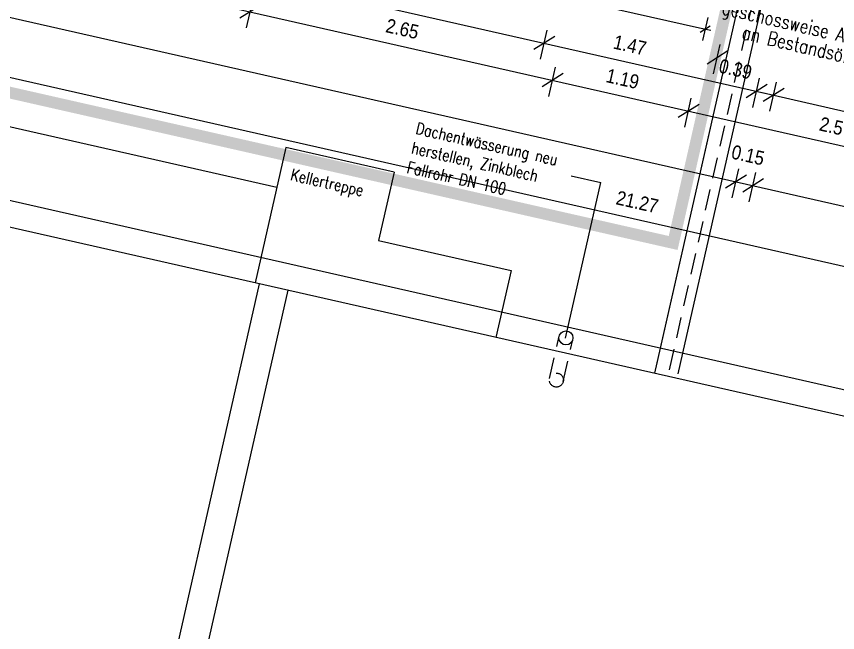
# Model space of a CAD drawing. Header units: metres. Extents: x -1139 to -992, y 249 to 309.
# Drawn here: x -1025.59 to -1018.57, y 267.2 to 272.47 of the extents above; entities that cross this region are included whole.
import ezdxf
from ezdxf.enums import TextEntityAlignment as Align

# ---------------------------------------------------------------- set-up
doc = ezdxf.new("R2010")
doc.units = ezdxf.units.M
doc.header["$LTSCALE"] = 0.03
doc.linetypes.add('DOT', pattern=[6, 0, -6])
doc.linetypes.add('GESTRICHELT', pattern=[9, 6, -3])
doc.layers.get('0').update_dxf_attribs({"linetype": 'CONTINUOUS'})
doc.layers.get('Defpoints').update_dxf_attribs({"linetype": 'CONTINUOUS'})
for name, color, linetype in [('A_bemaßung', 2, 'CONTINUOUS'), ('A_Dach', 10, 'CONTINUOUS'), ('A_räume', 5, 'CONTINUOUS'), ('A_text', 5, 'CONTINUOUS'), ('A_treppe', 3, 'CONTINUOUS'), ('A_wände', 4, 'CONTINUOUS'), ('CKMA0002', 2, 'CONTINUOUS')]:
    doc.layers.add(name, color=color, linetype=linetype)
doc.styles.add('BOLDSIMP_FNT', font='TXT', dxfattribs={"height": 1})
doc.styles.add('SIMPLEX', font='simplex.shx', dxfattribs={"width": 0.8, "height": 0.1})
doc.dimstyles.get("Standard").update_dxf_attribs({"dimtxt": 0.1, "dimasz": 0.05, "dimexe": 0.1, "dimexo": 0.0625, "dimgap": 0.05, "dimtad": 1, "dimdec": 4, "dimzin": 0, "dimdsep": 46, "dimlunit": 3, "dimtxsty": 'SIMPLEX', "dimblk": 'DIMCROSS', "dimcen": 0.09, "dimdle": 0.025, "dimclrd": 1, "dimclre": 1, "dimclrt": 6, "dimadec": 0, "dimazin": 0, "dimtfac": 1, "dimtdec": 4, "dimtofl": 0, "dimtmove": 2, "dimatfit": 3, "dimldrblk": 'DIMCROSS', "dimfxl": 1, "dimtvp": 1, "dimtolj": 1, "dimtzin": 0, "dimarcsym": 0})

# ---------------------------------------------------------------- blocks, each defined once
blk = doc.blocks.new('SLASH1')
at = {"layer": 'A_bemaßung', "color": 2, "linetype": 'Continuous'}
for p, q in [((0.07663, 0.07663), (-0.07319, -0.07319)), ((0, -0.14068), (0, 0.11466))]:
    blk.add_line(p, q, dxfattribs=at)
blk = doc.blocks.new('DIMCROSS')
at = {"color": 0, "linetype": 'ByBlock'}
blk.add_line((-1, 0), (1, 0), dxfattribs=at)
at = {"linetype": 'ByBlock'}
blk.add_line((-0.707107, -0.707107), (0.707107, 0.707107), dxfattribs=at)
blk = doc.blocks.new('*D270')
at = {"layer": 'CKMA0002', "color": 1, "lineweight": -2}
for p, q in [((-1020.8687, 272.6238), (-1019.7514, 272.3704)), ((-1019.6805, 272.4569), (-1019.7247, 272.2618))]:
    blk.add_line(p, q, dxfattribs=at)
at = {"layer": 'Defpoints', "color": 0}
for p in [(-1020.5293, 274.3463), (-1019.3033, 274.1199), (-1019.7026, 272.3593)]:
    blk.add_point(p, dxfattribs=at)
at = {"layer": 'CKMA0002', "color": 1, "lineweight": -2, "xscale": 0.05, "yscale": 0.05, "zscale": 0.05}
for p, rotation in [((-1020.9174, 272.6349), 167.2210969472423), ((-1019.7026, 272.3593), 347.2210969472423)]:
    blk.add_blockref('DIMCROSS', p, dxfattribs=dict(at, rotation=rotation))
at = {"layer": 'CKMA0002', "color": 6, "insert": (-1020.2879, 272.5946), "char_height": 0.1, "attachment_point": 5, "rotation": 347.2211, "style": 'SIMPLEX'}
blk.add_mtext('\\A1;1.24{\\A1\\H0.7x\\S5;}', dxfattribs=at)

msp = doc.modelspace()

# ---------------------------------------------------------------- linework, layer by layer
at = {"layer": 'A_bemaßung', "linetype": 'Continuous'}
for p, q in [((-1031.54522, 274.61227), (-1019.16717, 271.80459)), ((-1030.5269, 274.08008), (-1009.59217, 269.33151)), ((-1031.72081, 273.83819), (-1009.72266, 268.84841)), ((-1031.67457, 273.315), (-1009.81338, 268.35628)), ((-1019.21659, 271.8158), (-1014.18472, 270.67443))]:
    msp.add_line(p, q, dxfattribs=at)
at = {"layer": 'A_Dach', "color": 3}
for p, q in [((-1018.72081, 275.65379), (-1020.08721, 269.62977)), ((-1018.53068, 275.61066), (-1019.89701, 269.58662)), ((-992.5355, 263.15463), (-1031.10568, 271.9035)), ((-1023.51353, 270.1814), (-1026.48655, 257.07435)), ((-1023.26973, 270.1261), (-1026.24275, 257.01905))]:
    msp.add_line(p, q, dxfattribs=at)
at = {"layer": 'A_Dach', "color": 1, "linetype": 'GESTRICHELT'}
msp.add_line((-1018.6087, 275.62835), (-1020.02369, 269.38977), dxfattribs=at)
at = {"layer": 'A_Dach', "color": 10}
msp.add_line((-992.48683, 263.36918), (-1031.05701, 272.11804), dxfattribs=at)
at = {"layer": 'A_Dach', "linetype": 'GESTRICHELT'}
for p, q in [((-1021.03261, 269.37114), (-1020.95084, 269.73164)), ((-1020.91558, 269.3446), (-1020.83381, 269.70509))]:
    msp.add_line(p, q, dxfattribs=at)
at = {"layer": 'A_Dach', "color": 3, "linetype": 'GESTRICHELT'}
for p, q in [((-1020.08721, 269.62977), (-1020.13588, 269.41522)), ((-1019.89701, 269.58662), (-1019.94567, 269.37207))]:
    msp.add_line(p, q, dxfattribs=at)
at = {"layer": 'A_Dach'}
msp.add_circle((-1020.89233, 269.71836), 0.06, dxfattribs=at)
at = {"layer": 'A_Dach', "linetype": 'GESTRICHELT'}
msp.add_circle((-1020.9741, 269.35787), 0.06, dxfattribs=at)
at = {"layer": 'A_räume', "linetype": 'GESTRICHELT', "ltscale": 5, "const_width": 0.1}
msp.add_lwpolyline([(-999.04302, 271.14041), (-1018.82, 275.62703), (-1019.97636, 270.52983), (-1033.73159, 273.65036)], dxfattribs=at)
at = {"layer": 'A_text'}
for p in [(-1020.84826, 271.1033), (-1020.89724, 269.71454)]:
    msp.add_line(p, (-1020.59529, 271.04593), dxfattribs=at)
at = {"layer": 'A_treppe', "linetype": 'Continuous'}
for p, q in [((-1023.36444, 271.00398), (-1030.92095, 272.71786)), ((-1023.28699, 271.34531), (-1023.54917, 270.18945)), ((-1022.36052, 271.13516), (-1023.28699, 271.34531)), ((-1022.36052, 271.13516), (-1022.49325, 270.55001)), ((-1022.49325, 270.55001), (-1021.36199, 270.2934)), ((-1021.36199, 270.2934), (-1021.49144, 269.7227))]:
    msp.add_line(p, q, dxfattribs=at)
at = {"layer": 'A_wände'}
msp.add_line((-1018.73402, 275.59556), (-1020.13588, 269.41522), dxfattribs=at)
at = {"layer": 'A_wände', "linetype": 'Continuous'}
msp.add_line((-992.5355, 263.15463), (-1031.10568, 271.9035), dxfattribs=at)

# ---------------------------------------------------------------- block references
at = {"layer": 'A_bemaßung', "color": 7, "rotation": 347.2200000000001}
for p in [(-1023.59113, 272.50686), (-1021.0785, 272.23813), (-1019.59939, 272.11412), (-1021.00694, 271.92069), (-1019.26469, 271.82671), (-1019.11907, 271.79368), (-1019.8465, 271.65747), (-1019.44028, 271.05263), (-1019.29466, 271.0196)]:
    msp.add_blockref('SLASH1', p, dxfattribs=at)

# ---------------------------------------------------------------- texts
at = {"layer": 'A_bemaßung', "color": 7, "linetype": 'DOT', "style": 'BOLDSIMP_FNT', "width": 0.9}
for s, p in [('2.65', (-1022.44847, 272.29894)), ('1.47', (-1020.50366, 272.15901)), ('0.39', (-1019.60178, 271.95444)), ('1.19', (-1020.56611, 271.87197)), ('2.57', (-1018.74317, 271.45848)), ('0.15', (-1019.49478, 271.2188)), ('21.27', (-1020.48033, 270.82711))]:
    msp.add_text(s, height=0.12, rotation=347.2, dxfattribs=at).set_placement(p, align=Align.BOTTOM_LEFT)
at = {"layer": 'A_text', "style": 'SIMPLEX', "width": 0.8}
for s, p in [('Dachentwässerung neu', (-1022.18316, 271.46529)), ('herstellen, Zinkblech', (-1022.22107, 271.2981)), ('Fallrohr DN 100', (-1022.25899, 271.13092))]:
    msp.add_text(s, height=0.1, rotation=347.221754, dxfattribs=at).set_placement(p)
at = {"layer": 'A_treppe', "color": 1, "linetype": 'Continuous', "insert": (-1023.23096, 271.1668), "char_height": 0.1, "width": 2.6729172, "attachment_point": 1, "rotation": 347.219949, "style": 'SIMPLEX'}
msp.add_mtext('Kellertreppe', dxfattribs=at)
at = {"layer": 'CKMA0002', "style": 'SIMPLEX', "width": 0.8}
for s, rotation, p in [('geschossweise Austrittspodestanpassung', 346.9, (-1018.26955, 272.24818)), ('an Bestandsöffnung nach Aufmaß', 346.898936, (-1018.30669, 272.08443))]:
    msp.add_text(s, height=0.12, rotation=rotation, dxfattribs=at).set_placement(p, align=Align.MIDDLE_CENTER)

# ---------------------------------------------------------------- dimensions: what is measured, and where the dimension line sits
at = {"layer": 'CKMA0002'}
dim = msp.add_linear_dim(base=(-1019.70262, 272.35934), p1=(-1020.52927, 274.34626), p2=(-1019.30332, 274.11988), angle=347.221097, text='1.24{\\A1\\H0.7x\\S5;}', dimstyle='Standard', override={"dimexo": 1.705247, "dimse1": 1, "dimtix": 1}, dxfattribs=at)
dim.commit()
dim.dimension.update_dxf_attribs({"geometry": '*D270', "text_midpoint": (-1020.28791, 272.59463)})

doc.saveas('drawing.dxf')
